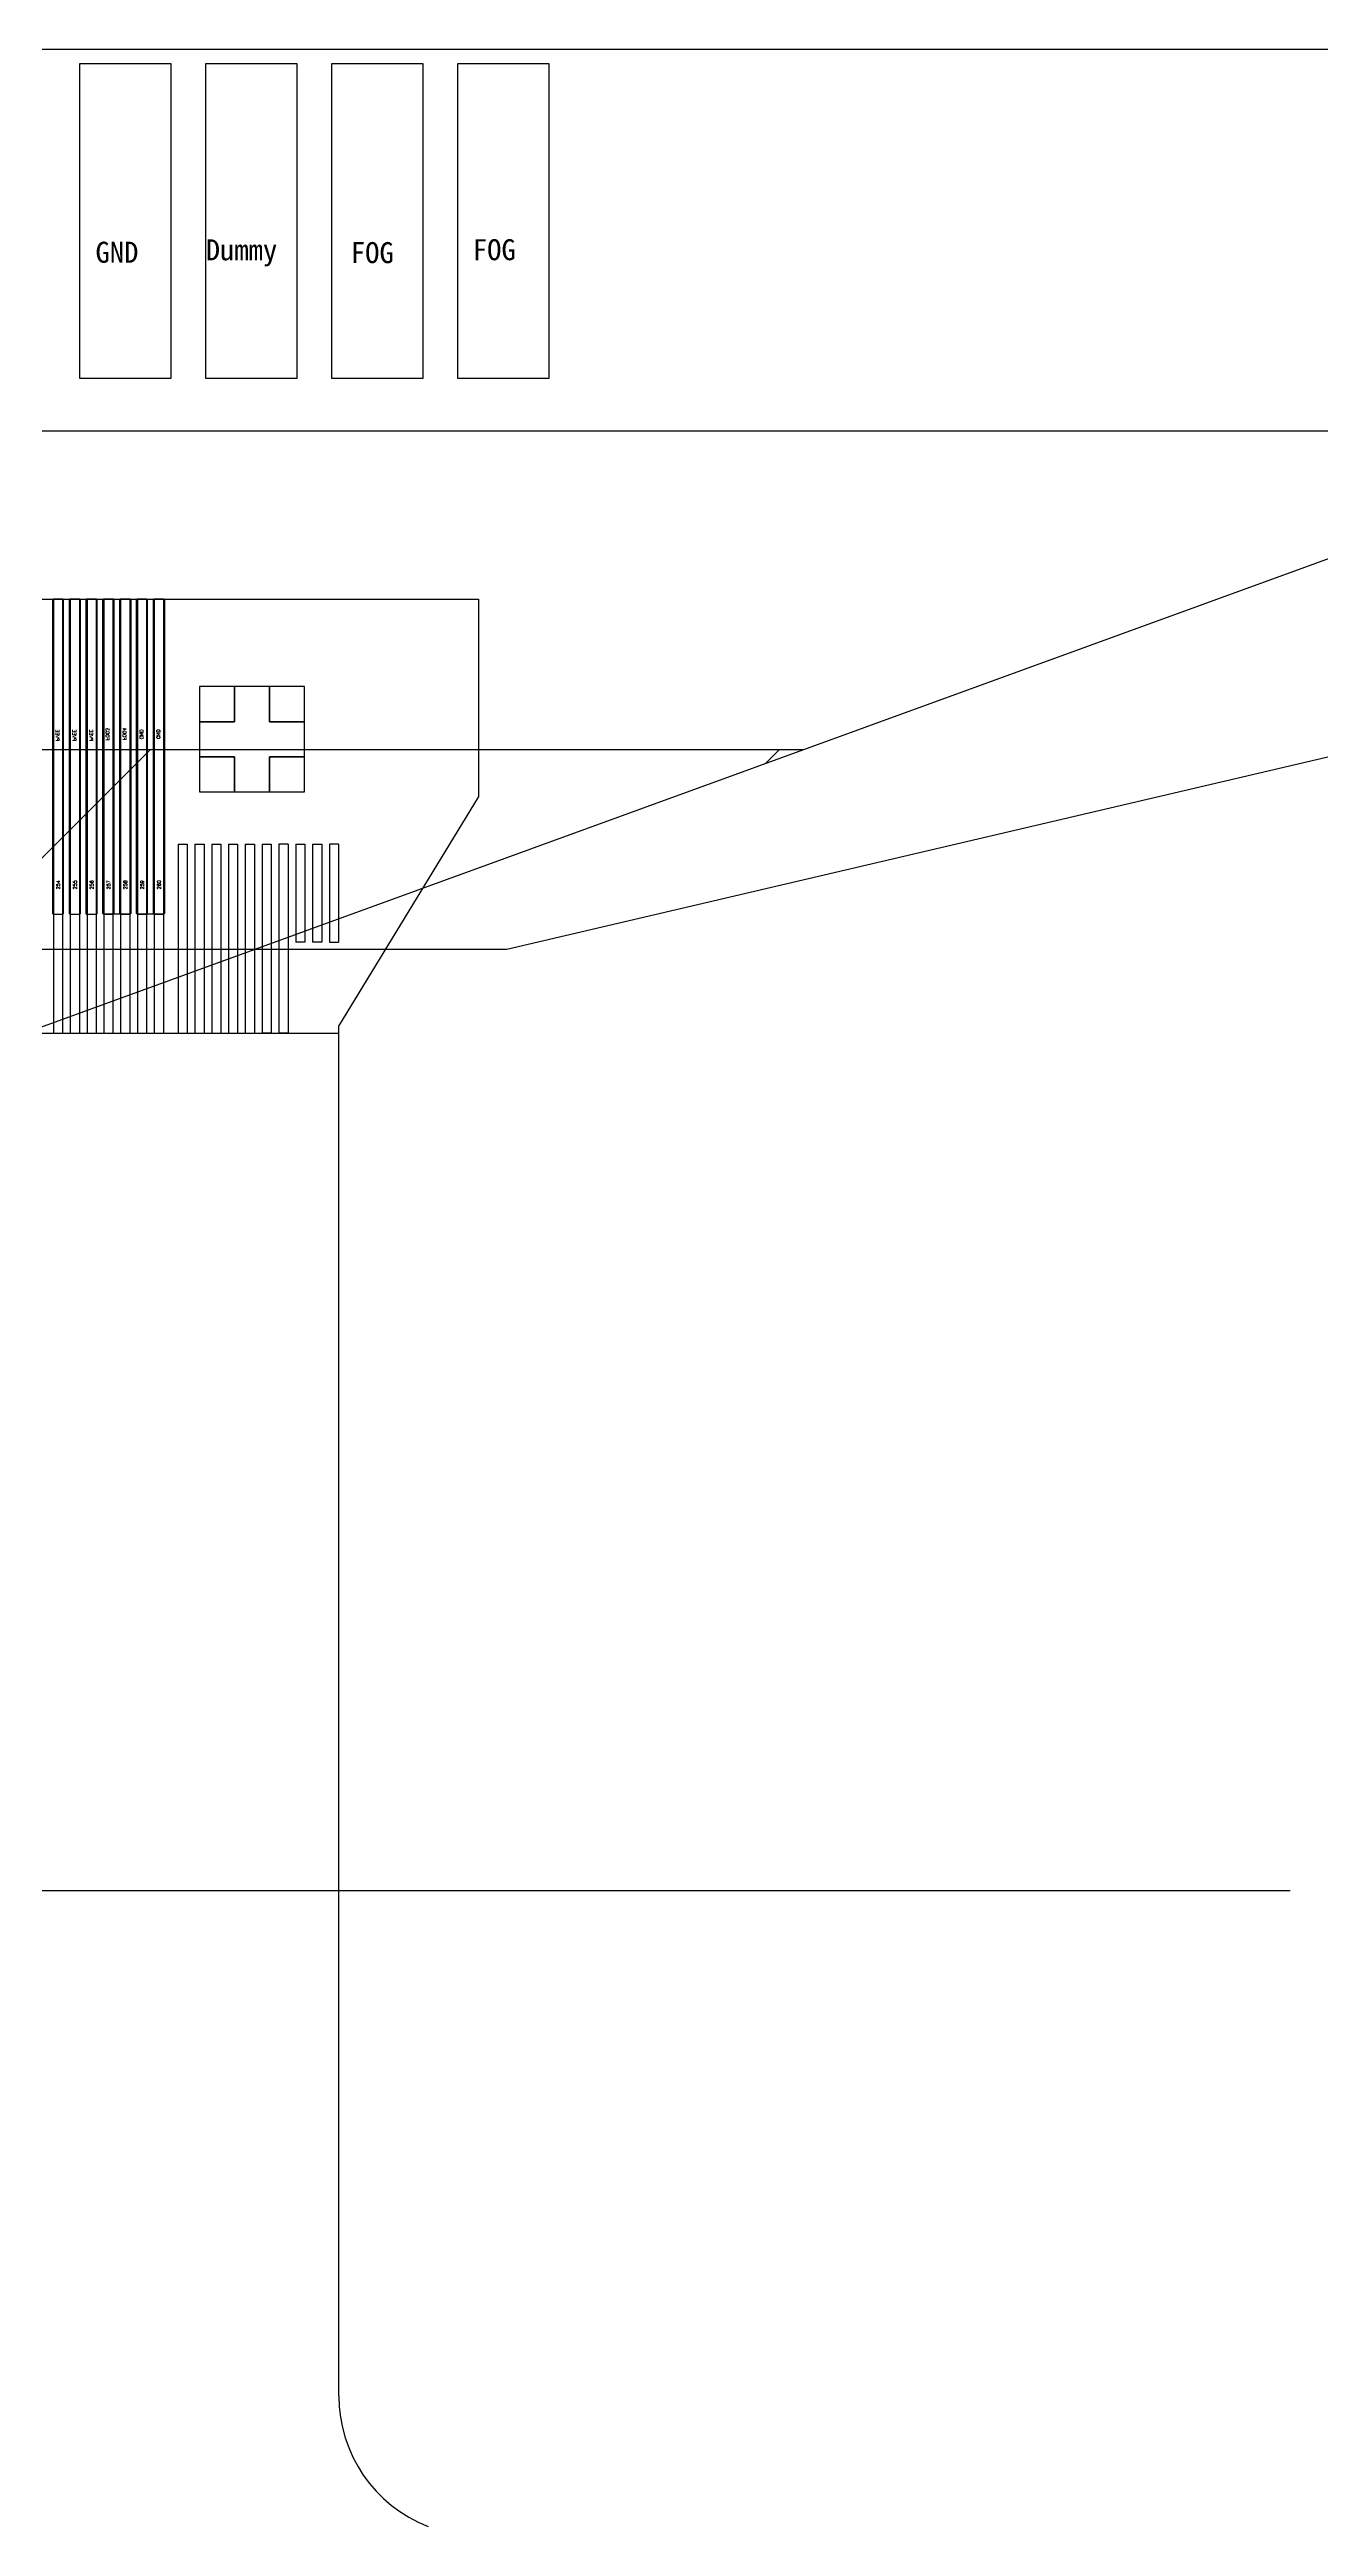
# Model space of a CAD drawing. Header units: millimetres. Extents: x 1387 to 2553, y -68 to 207.
# Drawn here: x 1863.545 to 1865.36, y 49.985 to 53.523 of the extents above; entities that cross this region are included whole.
import ezdxf
from ezdxf.enums import TextEntityAlignment as Align

# ---------------------------------------------------------------- set-up
doc = ezdxf.new("R2010")
doc.units = ezdxf.units.MM
for name, color, linetype in [('COF', 4, 'Continuous'), ('DIM', 3, 'Continuous'), ('Panel', 7, 'Continuous')]:
    doc.layers.add(name, color=color, linetype=linetype)
doc.styles.add('NOTE', font='ROMANS.shx', dxfattribs={"width": 0.8, "bigfont": 'EXTFONT.shx'})
doc.styles.add('txt', font='txt.shx')
doc.dimstyles.new('STANDARD$7', dxfattribs={"dimtxt": 1.5, "dimasz": 1.25, "dimexe": 0.25, "dimexo": 0.25, "dimgap": 0.25, "dimtad": 0, "dimzin": 0, "dimdsep": 46, "dimtxsty": 'NOTE', "dimcen": 0.5, "dimclrd": 256, "dimclre": 5, "dimclrt": 256, "dimazin": 0, "dimtfac": 1, "dimtmove": 0, "dimatfit": 1, "dimfxl": 1, "dimtolj": 1, "dimtzin": 0, "dimarcsym": 0})

# ---------------------------------------------------------------- blocks, each defined once
blk = doc.blocks.new('COF')
at = {"layer": 'COF'}
for p, q in [((1641.7011, 311.7192, 0.4681), (1648.8301, 311.7192, 0.4681)), ((1641.7011, 311.7192, 0.4681), (1648.8301, 311.7192, 0.4681)), ((1648.2231, 311.7192, 0.4681), (1648.2231, 311.0992, 0.4681)), ((1648.2361, 311.7192, 0.4681), (1648.2361, 311.0992, 0.4681)), ((1648.2471, 311.7192, 0.4681), (1648.2471, 311.0992, 0.4681)), ((1648.2601, 311.7192, 0.4681), (1648.2601, 311.0992, 0.4681)), ((1648.2711, 311.7192, 0.4681), (1648.2711, 311.0992, 0.4681)), ((1648.2841, 311.7192, 0.4681), (1648.2841, 311.0992, 0.4681)), ((1648.2951, 311.7192, 0.4681), (1648.2951, 311.0992, 0.4681)), ((1648.3081, 311.7192, 0.4681), (1648.3081, 311.0992, 0.4681)), ((1648.3191, 311.7192, 0.4681), (1648.3191, 311.0992, 0.4681)), ((1648.3321, 311.7192, 0.4681), (1648.3321, 311.0992, 0.4681)), ((1648.3431, 311.7192, 0.4681), (1648.3431, 311.0992, 0.4681)), ((1648.3561, 311.7192, 0.4681), (1648.3561, 311.0992, 0.4681)), ((1648.3671, 311.7192, 0.4681), (1648.3671, 311.0992, 0.4681)), ((1648.3801, 311.7192, 0.4681), (1648.3801, 311.0992, 0.4681)), ((1648.8301, 311.7192, 0.4681), (1648.8301, 311.4364, 0.4681)), ((1648.8301, 311.7192, 0.4681), (1648.8301, 311.4364, 0.4681)), ((1648.5316, 311.5942, 0.4681), (1648.4816, 311.5942, 0.4681)), ((1648.4816, 311.5942, 0.4681), (1648.4816, 311.5442, 0.4681)), ((1648.5316, 311.5442, 0.4681), (1648.5316, 311.5942, 0.4681)), ((1648.4316, 311.5442, 0.4681), (1648.4316, 311.4942, 0.4681)), ((1648.4816, 311.5442, 0.4681), (1648.4316, 311.5442, 0.4681)), ((1648.5816, 311.5442, 0.4681), (1648.5316, 311.5442, 0.4681)), ((1648.5816, 311.4942, 0.4681), (1648.5816, 311.5442, 0.4681)), ((1648.4316, 311.4942, 0.4681), (1648.4816, 311.4942, 0.4681)), ((1648.4816, 311.4942, 0.4681), (1648.4816, 311.4442, 0.4681)), ((1648.5316, 311.4442, 0.4681), (1648.5316, 311.4942, 0.4681)), ((1648.5316, 311.4942, 0.4681), (1648.5816, 311.4942, 0.4681)), ((1648.4816, 311.4442, 0.4681), (1648.5316, 311.4442, 0.4681)), ((1648.6306, 311.1093, 0.4681), (1648.8301, 311.4364, 0.4681)), ((1648.6306, 311.1093, 0.4681), (1648.8301, 311.4364, 0.4681)), ((1648.4011, 311.3692, 0.4681), (1648.4011, 311.0992, 0.4681)), ((1648.4011, 311.3692, 0.4681), (1648.4141, 311.3692, 0.4681)), ((1648.4011, 311.3692, 0.4681), (1648.4141, 311.3692, 0.4681)), ((1648.4011, 311.3692, 0.4681), (1648.4011, 311.0992, 0.4681)), ((1648.4141, 311.3692, 0.4681), (1648.4141, 311.0992, 0.4681)), ((1648.4141, 311.3692, 0.4681), (1648.4141, 311.0992, 0.4681)), ((1648.4251, 311.3692, 0.4681), (1648.4251, 311.0992, 0.4681)), ((1648.4251, 311.3692, 0.4681), (1648.4381, 311.3692, 0.4681)), ((1648.4251, 311.3692, 0.4681), (1648.4381, 311.3692, 0.4681)), ((1648.4251, 311.3692, 0.4681), (1648.4251, 311.0992, 0.4681)), ((1648.4381, 311.3692, 0.4681), (1648.4381, 311.0992, 0.4681)), ((1648.4381, 311.3692, 0.4681), (1648.4381, 311.0992, 0.4681)), ((1648.4491, 311.3692, 0.4681), (1648.4621, 311.3692, 0.4681)), ((1648.4491, 311.3692, 0.4681), (1648.4621, 311.3692, 0.4681)), ((1648.4491, 311.3692, 0.4681), (1648.4491, 311.0992, 0.4681)), ((1648.4491, 311.3692, 0.4681), (1648.4491, 311.0992, 0.4681)), ((1648.4621, 311.3692, 0.4681), (1648.4621, 311.0992, 0.4681)), ((1648.4621, 311.3692, 0.4681), (1648.4621, 311.0992, 0.4681)), ((1648.4731, 311.3692, 0.4681), (1648.4731, 311.0992, 0.4681)), ((1648.4731, 311.3692, 0.4681), (1648.4861, 311.3692, 0.4681)), ((1648.4731, 311.3692, 0.4681), (1648.4861, 311.3692, 0.4681)), ((1648.4731, 311.3692, 0.4681), (1648.4731, 311.0992, 0.4681)), ((1648.4861, 311.3692, 0.4681), (1648.4861, 311.0992, 0.4681)), ((1648.4861, 311.3692, 0.4681), (1648.4861, 311.0992, 0.4681)), ((1648.4971, 311.3692, 0.4681), (1648.4971, 311.0992, 0.4681)), ((1648.4971, 311.3692, 0.4681), (1648.5101, 311.3692, 0.4681)), ((1648.4971, 311.3692, 0.4681), (1648.5101, 311.3692, 0.4681)), ((1648.4971, 311.3692, 0.4681), (1648.4971, 311.0992, 0.4681)), ((1648.5101, 311.3692, 0.4681), (1648.5101, 311.0992, 0.4681)), ((1648.5101, 311.3692, 0.4681), (1648.5101, 311.0992, 0.4681)), ((1648.5211, 311.3692, 0.4681), (1648.5211, 311.0992, 0.4681)), ((1648.5211, 311.3692, 0.4681), (1648.5341, 311.3692, 0.4681)), ((1648.5211, 311.3692, 0.4681), (1648.5341, 311.3692, 0.4681)), ((1648.5211, 311.3692, 0.4681), (1648.5211, 311.0992, 0.4681)), ((1648.5341, 311.3692, 0.4681), (1648.5341, 311.0992, 0.4681)), ((1648.5341, 311.3692, 0.4681), (1648.5341, 311.0992, 0.4681)), ((1648.5581, 311.3692, 0.4681), (1648.5451, 311.3692, 0.4681)), ((1648.5451, 311.3692, 0.4681), (1648.5451, 311.0992, 0.4681)), ((1648.5581, 311.3692, 0.4681), (1648.5581, 311.0992, 0.4681)), ((1648.5691, 311.3692, 0.4681), (1648.5821, 311.3692, 0.4681)), ((1648.5691, 311.3692, 0.4681), (1648.5691, 311.2292, 0.4681)), ((1648.5821, 311.3692, 0.4681), (1648.5821, 311.2292, 0.4681)), ((1648.5931, 311.3692, 0.4681), (1648.6061, 311.3692, 0.4681)), ((1648.5931, 311.3692, 0.4681), (1648.5931, 311.2292, 0.4681)), ((1648.6061, 311.3692, 0.4681), (1648.6061, 311.2292, 0.4681)), ((1648.6171, 311.3692, 0.4681), (1648.6171, 311.2292, 0.4681)), ((1648.6301, 311.3692, 0.4681), (1648.6171, 311.3692, 0.4681)), ((1648.6301, 311.3692, 0.4681), (1648.6301, 311.2292, 0.4681)), ((1648.5821, 311.2292, 0.4681), (1648.5691, 311.2292, 0.4681)), ((1648.6061, 311.2292, 0.4681), (1648.5931, 311.2292, 0.4681)), ((1648.6171, 311.2292, 0.4681), (1648.6301, 311.2292, 0.4681)), ((1648.6306, 309.1529, 0.4681), (1648.6306, 311.1093, 0.4681)), ((1641.9006, 311.0992, 0.4681), (1648.6306, 311.0992, 0.4681)), ((1648.2231, 311.0992, 0.4681), (1648.2361, 311.0992, 0.4681)), ((1648.2236, 311.0992, 0.4681), (1648.2356, 311.0992, 0.4681)), ((1648.2471, 311.0992, 0.4681), (1648.2601, 311.0992, 0.4681)), ((1648.2476, 311.0992, 0.4681), (1648.2596, 311.0992, 0.4681)), ((1648.2711, 311.0992, 0.4681), (1648.2841, 311.0992, 0.4681)), ((1648.2716, 311.0992, 0.4681), (1648.2836, 311.0992, 0.4681)), ((1648.2951, 311.0992, 0.4681), (1648.3081, 311.0992, 0.4681)), ((1648.2956, 311.0992, 0.4681), (1648.3076, 311.0992, 0.4681)), ((1648.3191, 311.0992, 0.4681), (1648.3321, 311.0992, 0.4681)), ((1648.3196, 311.0992, 0.4681), (1648.3316, 311.0992, 0.4681)), ((1648.3431, 311.0992, 0.4681), (1648.3561, 311.0992, 0.4681)), ((1648.3436, 311.0992, 0.4681), (1648.3556, 311.0992, 0.4681)), ((1648.3671, 311.0992, 0.4681), (1648.3801, 311.0992, 0.4681)), ((1648.3676, 311.0992, 0.4681), (1648.3796, 311.0992, 0.4681)), ((1648.4011, 311.0992, 0.4681), (1648.4141, 311.0992, 0.4681)), ((1648.4011, 311.0992, 0.4681), (1648.4141, 311.0992, 0.4681)), ((1648.4016, 311.0992, 0.4681), (1648.4136, 311.0992, 0.4681)), ((1648.4016, 311.0992, 0.4681), (1648.4136, 311.0992, 0.4681)), ((1648.4251, 311.0992, 0.4681), (1648.4381, 311.0992, 0.4681)), ((1648.4251, 311.0992, 0.4681), (1648.4381, 311.0992, 0.4681)), ((1648.4256, 311.0992, 0.4681), (1648.4376, 311.0992, 0.4681)), ((1648.4256, 311.0992, 0.4681), (1648.4376, 311.0992, 0.4681)), ((1648.4491, 311.0992, 0.4681), (1648.4621, 311.0992, 0.4681)), ((1648.4491, 311.0992, 0.4681), (1648.4621, 311.0992, 0.4681)), ((1648.4496, 311.0992, 0.4681), (1648.4616, 311.0992, 0.4681)), ((1648.4496, 311.0992, 0.4681), (1648.4616, 311.0992, 0.4681)), ((1648.4731, 311.0992, 0.4681), (1648.4861, 311.0992, 0.4681)), ((1648.4731, 311.0992, 0.4681), (1648.4861, 311.0992, 0.4681)), ((1648.4736, 311.0992, 0.4681), (1648.4856, 311.0992, 0.4681)), ((1648.4736, 311.0992, 0.4681), (1648.4856, 311.0992, 0.4681)), ((1648.4971, 311.0992, 0.4681), (1648.5101, 311.0992, 0.4681)), ((1648.4971, 311.0992, 0.4681), (1648.5101, 311.0992, 0.4681)), ((1648.4976, 311.0992, 0.4681), (1648.5096, 311.0992, 0.4681)), ((1648.4976, 311.0992, 0.4681), (1648.5096, 311.0992, 0.4681)), ((1648.5341, 311.0992, 0.4681), (1648.5211, 311.0992, 0.4681)), ((1648.5581, 311.0992, 0.4681), (1648.5451, 311.0992, 0.4681)), ((1648.6306, 309.9761, 0.4681), (1648.6306, 309.9761, 0.4681))]:
    blk.add_line(p, q, dxfattribs=at)
blk.add_arc((1648.8306, 309.1529, 0.4681), 0.2, 180, 248.7846, dxfattribs=at)
blk = doc.blocks.new('DAFADF')
h = blk.add_hatch()
h.set_pattern_fill('ANSI31', scale=0.2, style=0)
h.set_pattern_definition([(45, (861.3915, -112.815), (-0.4490128, 0.4490128), [])])
h.paths.add_polyline_path([(1762.6906, 35.3146, -0.315299), (1763.0196, 35.7845), (1764.3687, 36.2755), (1756.3326, 36.2755), (1757.6807, 35.7848, -0.315827), (1758.0106, 35.3146), (1758.0106, 33.2755), (1762.6906, 33.2755)])
at = {"color": 30, "linetype": 'Continuous'}
blk.add_line((1764.3686, 36.2755, 2.6737), (1756.3326, 36.2755, 2.6737), dxfattribs=at)
at = {"color": 30, "linetype": 'Continuous', "elevation": 2.6737}
for points in [[(1765.5756, 37.2755), (1755.1256, 37.2755)], [(1763.0196, 35.7845), (1765.5782, 36.7157)]]:
    blk.add_lwpolyline(points, dxfattribs=at)

msp = doc.modelspace()

# ---------------------------------------------------------------- linework, layer by layer
at = {"layer": 'Panel', "elevation": 2.6737}
for points in [[(1863.5885, 53.0528), (1863.5885, 53.5028)], [(1863.5885, 53.5028), (1863.7185, 53.5028)], [(1863.7185, 53.5028), (1863.7185, 53.0528)], [(1863.7685, 53.0528), (1863.7685, 53.5028)], [(1863.7685, 53.5028), (1863.8985, 53.5028)], [(1863.8985, 53.5028), (1863.8985, 53.0528)], [(1863.9485, 53.0528), (1863.9485, 53.5028)], [(1863.9485, 53.5028), (1864.0785, 53.5028)], [(1864.0785, 53.5028), (1864.0785, 53.0528)], [(1864.1285, 53.0528), (1864.1285, 53.5028)], [(1864.1285, 53.5028), (1864.2585, 53.5028)], [(1864.2585, 53.5028), (1864.2585, 53.0528)], [(1863.7185, 53.0528), (1863.5885, 53.0528)], [(1863.8985, 53.0528), (1863.7685, 53.0528)], [(1864.0785, 53.0528), (1863.9485, 53.0528)], [(1864.2585, 53.0528), (1864.1285, 53.0528)], [(1866.1983, 52.9778), (1854.9983, 52.9778)], [(1863.5505, 52.7378), (1863.5495, 52.7368)], [(1863.5495, 52.7368), (1863.5495, 52.2888)], [(1863.5645, 52.7378), (1863.5505, 52.7378)], [(1863.5655, 52.7368), (1863.5645, 52.7378)], [(1863.5655, 52.2888), (1863.5655, 52.7368)], [(1863.5745, 52.7378), (1863.5735, 52.7368)], [(1863.5735, 52.7368), (1863.5735, 52.2888)], [(1863.5885, 52.7378), (1863.5745, 52.7378)], [(1863.5895, 52.7368), (1863.5885, 52.7378)], [(1863.5895, 52.2888), (1863.5895, 52.7368)], [(1863.5985, 52.7378), (1863.5975, 52.7368)], [(1863.5975, 52.7368), (1863.5975, 52.2888)], [(1863.6125, 52.7378), (1863.5985, 52.7378)], [(1863.6135, 52.7368), (1863.6125, 52.7378)], [(1863.6135, 52.2888), (1863.6135, 52.7368)], [(1863.6215, 52.7368), (1863.6225, 52.7378)], [(1863.6225, 52.7378), (1863.6215, 52.7368)], [(1863.6215, 52.7368), (1863.6215, 52.7368)], [(1863.6215, 52.2888), (1863.6215, 52.7368)], [(1863.6215, 52.7368), (1863.6215, 52.2888)], [(1863.6225, 52.7378), (1863.6605, 52.7378)], [(1863.6365, 52.7378), (1863.6225, 52.7378)], [(1863.6375, 52.7368), (1863.6365, 52.7378)], [(1863.6375, 52.2888), (1863.6375, 52.7368)], [(1863.6465, 52.7378), (1863.6455, 52.7368)], [(1863.6455, 52.7368), (1863.6455, 52.2888)], [(1863.6605, 52.7378), (1863.6465, 52.7378)], [(1863.6605, 52.7378), (1863.6615, 52.7368)], [(1863.6615, 52.7368), (1863.6605, 52.7378)], [(1863.6615, 52.7368), (1863.6615, 52.2888)], [(1863.6615, 52.2888), (1863.6615, 52.7368)], [(1863.6695, 52.7368), (1863.6705, 52.7378)], [(1863.6705, 52.7378), (1863.6695, 52.7368)], [(1863.6695, 52.7368), (1863.6695, 52.7368)], [(1863.6695, 52.2888), (1863.6695, 52.7368)], [(1863.6695, 52.7368), (1863.6695, 52.2888)], [(1863.6705, 52.7378), (1863.7085, 52.7378)], [(1863.6845, 52.7378), (1863.6705, 52.7378)], [(1863.6855, 52.7368), (1863.6845, 52.7378)], [(1863.6855, 52.2888), (1863.6855, 52.7368)], [(1863.6945, 52.7378), (1863.6935, 52.7368)], [(1863.6935, 52.7368), (1863.6935, 52.2888)], [(1863.7085, 52.7378), (1863.6945, 52.7378)], [(1863.7085, 52.7378), (1863.7095, 52.7368)], [(1863.7095, 52.7368), (1863.7085, 52.7378)], [(1863.7095, 52.7368), (1863.7095, 52.2888)], [(1863.7095, 52.2888), (1863.7095, 52.7368)], [(1863.7095, 52.6628), (1863.7095, 52.4128)], [(1863.7595, 52.6128), (1863.7595, 52.5628)], [(1863.8095, 52.6128), (1863.7595, 52.6128)], [(1863.8095, 52.5628), (1863.8095, 52.6128)], [(1863.8595, 52.6128), (1863.8595, 52.5628)], [(1863.9095, 52.6128), (1863.8595, 52.6128)], [(1863.9095, 52.5628), (1863.9095, 52.6128)], [(1864.1983, 52.2378), (1865.6491, 52.5778)], [(1863.7595, 52.5628), (1863.7595, 52.5628)], [(1863.7595, 52.5628), (1863.8095, 52.5628)], [(1863.8595, 52.5628), (1863.8595, 52.5628)], [(1863.8595, 52.5628), (1863.9095, 52.5628)], [(1863.7595, 52.5128), (1863.7595, 52.4628)], [(1863.8095, 52.5128), (1863.7595, 52.5128)], [(1863.8095, 52.4628), (1863.8095, 52.5128)], [(1863.8595, 52.5128), (1863.8595, 52.4628)], [(1863.9095, 52.5128), (1863.8595, 52.5128)], [(1863.9095, 52.4628), (1863.9095, 52.5128)], [(1863.7595, 52.4628), (1863.7595, 52.4628)], [(1863.7595, 52.4628), (1863.8095, 52.4628)], [(1863.8595, 52.4628), (1863.8595, 52.4628)], [(1863.8595, 52.4628), (1863.9095, 52.4628)], [(1863.7095, 52.4128), (1863.7095, 52.4128)], [(1863.5495, 52.2888), (1863.5495, 52.2888)], [(1863.5495, 52.2888), (1863.5505, 52.2878)], [(1863.5505, 52.2878), (1863.5645, 52.2878)], [(1863.5645, 52.2878), (1863.5655, 52.2888)], [(1863.5735, 52.2888), (1863.5735, 52.2888)], [(1863.5735, 52.2888), (1863.5745, 52.2878)], [(1863.5745, 52.2878), (1863.5885, 52.2878)], [(1863.5885, 52.2878), (1863.5895, 52.2888)], [(1863.5975, 52.2888), (1863.5975, 52.2888)], [(1863.5975, 52.2888), (1863.5985, 52.2878)], [(1863.5985, 52.2878), (1863.6125, 52.2878)], [(1863.6125, 52.2878), (1863.6135, 52.2888)], [(1863.6225, 52.2878), (1863.6215, 52.2888)], [(1863.6215, 52.2888), (1863.6215, 52.2888)], [(1863.6215, 52.2888), (1863.6225, 52.2878)], [(1863.6605, 52.2878), (1863.6225, 52.2878)], [(1863.6225, 52.2878), (1863.6365, 52.2878)], [(1863.6365, 52.2878), (1863.6375, 52.2888)], [(1863.6455, 52.2888), (1863.6455, 52.2888)], [(1863.6455, 52.2888), (1863.6465, 52.2878)], [(1863.6465, 52.2878), (1863.6605, 52.2878)], [(1863.6615, 52.2888), (1863.6605, 52.2878)], [(1863.6605, 52.2878), (1863.6615, 52.2888)], [(1863.6705, 52.2878), (1863.6695, 52.2888)], [(1863.6695, 52.2888), (1863.6695, 52.2888)], [(1863.6695, 52.2888), (1863.6705, 52.2878)], [(1863.7085, 52.2878), (1863.6705, 52.2878)], [(1863.6705, 52.2878), (1863.6845, 52.2878)], [(1863.6845, 52.2878), (1863.6855, 52.2888)], [(1863.6935, 52.2888), (1863.6935, 52.2888)], [(1863.6935, 52.2888), (1863.6945, 52.2878)], [(1863.6945, 52.2878), (1863.7085, 52.2878)], [(1863.7095, 52.2888), (1863.7085, 52.2878)], [(1863.7085, 52.2878), (1863.7095, 52.2888)], [(1856.9983, 52.2378), (1864.1983, 52.2378)]]:
    msp.add_lwpolyline(points, dxfattribs=at)

# ---------------------------------------------------------------- block references
at = {"color": 7}
msp.add_blockref('DAFADF', (100.2527, 16.2473), dxfattribs=at)
at = {"layer": 'COF'}
msp.add_blockref('COF', (215.3279, -258.9814, 2.2056), dxfattribs=at)

# ---------------------------------------------------------------- texts
at = {"layer": 'Panel'}
for s, p in [('GND', (1863.6111, 53.2183, 2.6737)), ('Dummy', (1863.7685, 53.2217, 2.6737)), ('FOG', (1863.9757, 53.2177, 2.6737)), ('FOG', (1864.1499, 53.2219, 2.6737))]:
    msp.add_text(s, height=0.03, dxfattribs=at).set_placement(p)
at = {"layer": 'Panel', "style": 'txt', "text_generation_flag": 4}
for s, p in [('PVEE', (1863.5568, 52.5431, 2.6737)), ('PVEE', (1863.5809, 52.5431, 2.6737)), ('PVEE', (1863.6049, 52.5431, 2.6737)), ('FOG3', (1863.6283, 52.5449, 2.6737)), ('FOG4', (1863.6525, 52.5452, 2.6737)), ('GND', (1863.6767, 52.5447, 2.6737)), ('GND', (1863.7009, 52.545, 2.6737))]:
    msp.add_text(s, height=0.005, rotation=90, dxfattribs=at).set_placement(p, align=Align.MIDDLE_CENTER)
at = {"layer": 'Panel', "style": 'txt'}
for s, p in [('254', (1863.5577, 52.3298, 2.6737)), ('255', (1863.5817, 52.3298, 2.6737)), ('256', (1863.6057, 52.3298, 2.6737)), ('257', (1863.6297, 52.3298, 2.6737)), ('258', (1863.6537, 52.3298, 2.6737)), ('259', (1863.6777, 52.3298, 2.6737)), ('260', (1863.7017, 52.3298, 2.6737))]:
    msp.add_text(s, height=0.005, rotation=90, dxfattribs=at).set_placement(p, align=Align.MIDDLE_CENTER)

# ---------------------------------------------------------------- leaders
at = {"layer": 'DIM', "color": 5}
msp.add_leader([(1861.7466, 50.8935), (1865.3167, 50.8935)], dimstyle='STANDARD$7', dxfattribs=at)

doc.saveas('drawing.dxf')
